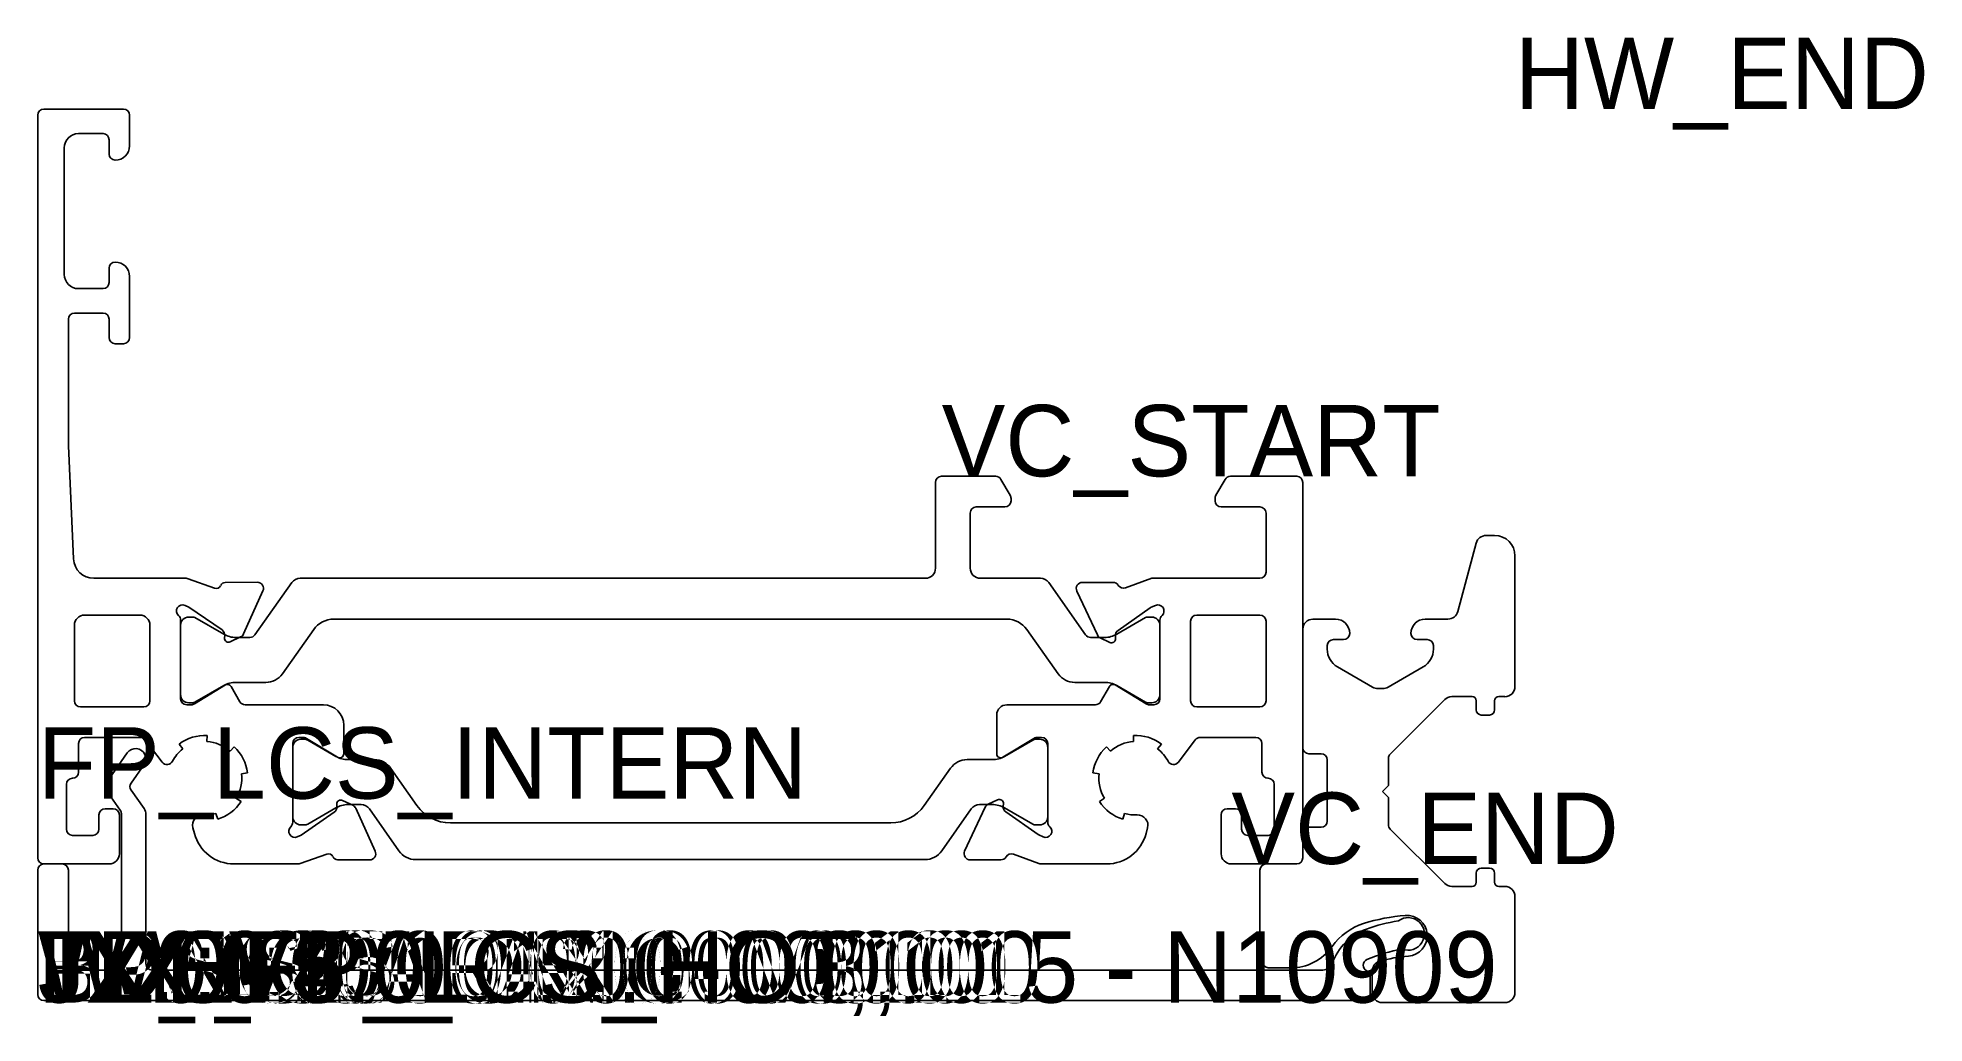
# Model space of a CAD drawing. Header units: metres. Extents: x 0 to 92.5, y -1 to 47.3.
import ezdxf

# ---------------------------------------------------------------- set-up
doc = ezdxf.new("R2010")
doc.units = ezdxf.units.M

msp = doc.modelspace()

# ---------------------------------------------------------------- linework, layer by layer
for p, q in [((0, 43.5), (0, 7.1)), ((4.2, 43.8), (0.3, 43.8)), ((4.5, 42), (4.5, 43.5)), ((2, 42.6), (3.2, 42.6)), ((1.3, 35.7), (1.3, 41.9)), ((3.5, 42.3), (3.5, 41.6)), ((3.5, 36), (3.5, 35.3)), ((4.5, 32.6), (4.5, 35.6)), ((3.2, 35), (2, 35)), ((1.5, 27.3), (1.5, 33.5)), ((1.8, 33.8), (3.2, 33.8)), ((3.5, 33.5), (3.5, 32.6)), ((3.8, 32.3), (4.2, 32.3)), ((1.754613, 21.754138), (1.5, 27.3)), ((44, 21.300001), (44, 25.5)), ((44.3, 25.8), (46.949445, 25.8)), ((47.209252, 25.65), (47.659808, 24.869616)), ((57.740193, 24.869616), (58.190748, 25.65)), ((58.450555, 25.8), (61.7, 25.8)), ((62, 25.5), (62, 7.1)), ((47.4, 24.3), (46, 24.3)), ((47.7, 24.719616), (47.7, 24.6)), ((57.7, 24.6), (57.7, 24.719616)), ((59.9, 24.3), (58, 24.3)), ((45.7, 24), (45.7, 21.3)), ((60.2, 21.1), (60.2, 24)), ((70.498937, 22.529296), (69.598944, 19.170477)), ((71.4, 22.899887), (70.981899, 22.899887)), ((72.4, 15.498465), (72.4, 21.899887)), ((7.269479, 20.8), (2.753561, 20.8)), ((8.671317, 20.314717), (7.370993, 20.782303)), ((10.764143, 20.604893), (9.185214, 20.594436)), ((10.642348, 18.026839), (12.453103, 20.588603)), ((12.861403, 20.8), (43.5, 20.800001)), ((46.2, 20.8), (49.138597, 20.8)), ((49.546897, 20.588603), (51.357652, 18.026839)), ((51.200301, 20.601603), (52.701678, 20.601603)), ((53.3191, 20.327858), (54.608181, 20.801066)), ((54.608181, 20.801066), (59.9, 20.8)), ((7.222027, 19.474636), (7.404736, 19.393289)), ((10.090206, 18.074402), (11.038856, 20.179918)), ((51.931946, 18.022724), (50.928408, 20.174817)), ((54.776116, 19.473802), (54.570862, 19.380783)), ((1.8, 14.799724), (1.8, 18.499938)), ((2.3, 18.999938), (5, 18.999938)), ((5.5, 18.499938), (5.5, 14.800277)), ((7, 14.900563), (7, 18.753349)), ((7, 15.1), (7, 18.5)), ((7.4, 18.9), (7.606445, 18.9)), ((7.404736, 19.393289), (9.033493, 18.268823)), ((7.706389, 18.873237), (9.114999, 18.060578)), ((47.495752, 18.799998), (14.504248, 18.799998)), ((52.885001, 18.060578), (54.293611, 18.873237)), ((54.522622, 19.353279), (52.943605, 18.24764)), ((54.393556, 18.9), (54.6, 18.9)), ((54.570862, 19.380783), (54.522622, 19.353279)), ((55, 14.900563), (55, 18.753349)), ((55, 18.5), (55, 15.1)), ((56.5, 14.8), (56.5, 18.700607)), ((56.800063, 19.000607), (59.900063, 18.999938)), ((60.2, 18.699938), (60.2, 14.8)), ((63.6, 18.799887), (62.5, 18.799887)), ((69.115981, 18.799887), (68, 18.799887)), ((9.162076, 17.997776), (9.152774, 17.882681)), ((9.437847, 17.685872), (9.945269, 17.926591)), ((9.714666, 17.9), (10.397368, 17.9)), ((13.524329, 18.292644), (11.990594, 16.122796)), ((50.009406, 16.122796), (48.475672, 18.292644)), ((51.602632, 17.9), (52.285334, 17.9)), ((52.54328, 17.660212), (52.077053, 17.877617)), ((52.81682, 17.975747), (52.827042, 17.858905)), ((62, 18.299887), (62, 12.499887)), ((63.5, 17.799887), (64, 17.799887)), ((67.6, 17.799887), (68.1, 17.799887)), ((63.2, 17.327237), (63.2, 17.499887)), ((68.4, 17.499887), (68.4, 17.327237)), ((65.422243, 15.466874), (63.7, 16.461212)), ((67.9, 16.461212), (66.177757, 15.466874)), ((9.195798, 15.571273), (7.677496, 14.644498)), ((9.114999, 15.539423), (7.706389, 14.726763)), ((9.906218, 14.750563), (9.473205, 15.500563)), ((11.173995, 15.7), (9.714666, 15.7)), ((52.285334, 15.7), (50.826005, 15.7)), ((52.093782, 14.750563), (52.526795, 15.500563)), ((52.804202, 15.571273), (54.322504, 14.644498)), ((54.293611, 14.726763), (52.885001, 15.539423)), ((65.927757, 15.399887), (65.672243, 15.399887)), ((66.287868, 12.187755), (68.953553, 14.85344)), ((69.307107, 14.999887), (70.3, 14.999887)), ((70.5, 14.799887), (70.5, 14.349887)), ((71.4, 14.349887), (71.4, 14.799887)), ((71.6, 14.999887), (71.9, 14.999887)), ((5.200031, 14.500277), (2.100031, 14.499724)), ((7.521193, 14.600563), (7.3, 14.600563)), ((7.606445, 14.7), (7.4, 14.7)), ((14, 14.600563), (10.166026, 14.600563)), ((47, 12.200252), (47, 14.100563)), ((47.5, 14.600563), (51.833975, 14.600563)), ((54.6, 14.7), (54.393556, 14.7)), ((54.478807, 14.600563), (54.7, 14.600563)), ((59.9, 14.5), (56.8, 14.5)), ((70.75, 14.099887), (71.15, 14.099887)), ((2.3, 13), (5.030555, 13)), ((8.304677, 13.09739), (8.289723, 12.797763)), ((12.8, 13.000252), (13.021193, 13.000252)), ((13.177496, 12.956317), (14.695798, 12.029542)), ((15, 12.200252), (15, 13.600563)), ((48.822504, 12.956317), (47.304202, 12.029542)), ((49.2, 13.000252), (48.978807, 13.000252)), ((53.695324, 13.09739), (53.710278, 12.797763)), ((59.7, 13), (56.969445, 13)), ((2, 11.3), (2, 12.7)), ((4.390424, 12.240759), (3.354254, 10.760956)), ((5.269695, 12.881142), (6.097803, 11.787888)), ((7.113152, 12.434839), (6.932011, 12.673979)), ((9.424311, 12.319494), (9.628363, 12.539409)), ((12.5, 8.847465), (12.5, 12.700252)), ((12.5, 9.111713), (12.5, 12.511713)), ((12.9, 12.911713), (13.080385, 12.911713)), ((13.230385, 12.87152), (14.614359, 12.072482)), ((47.385641, 12.072482), (48.769615, 12.87152)), ((48.919615, 12.911713), (49.1, 12.911713)), ((49.5, 8.847465), (49.5, 12.700252)), ((49.5, 12.511713), (49.5, 9.111713)), ((52.575689, 12.319494), (52.371637, 12.539409)), ((54.886848, 12.434839), (55.067989, 12.673979)), ((56.730305, 12.881142), (55.902197, 11.787888)), ((60, 11.3), (60, 12.7)), ((62.3, 12.199887), (62.9, 12.199887)), ((4.575029, 10.760956), (5.209576, 11.667183)), ((10.283702, 11.261122), (9.986031, 11.223819)), ((15.214359, 11.911713), (16.489965, 11.911713)), ((17.309117, 11.485289), (18.584006, 9.66456)), ((43.440613, 9.657303), (44.73527, 11.488917)), ((45.55187, 11.911713), (46.785641, 11.911713)), ((51.716298, 11.261122), (52.01397, 11.223819)), ((63.2, 11.899887), (63.2, 8.899887)), ((66.2, 10.649887), (66.2, 11.975623)), ((1.402023, 8.5), (1.402023, 10.700004)), ((3.354254, 10.41681), (4.045746, 9.429258)), ((5.209576, 9.510583), (4.575029, 10.41681)), ((60.597978, 8.5), (60.597978, 10.700004)), ((65.9, 10.349887), (66.2, 10.649887)), ((66.2, 10.049887), (65.9, 10.349887)), ((3.7, 9.5), (3.3, 9.5)), ((4.1, 9.257185), (4.1, 1.9)), ((8.818986, 8.993297), (8.730559, 9.279969)), ((9.712047, 10.023417), (9.964055, 9.860653)), ((14.533493, 9.331992), (12.904736, 8.207526)), ((14.614359, 9.550943), (13.230385, 8.751905)), ((14.652774, 9.718134), (14.662076, 9.603039)), ((15.445269, 9.674223), (14.937847, 9.914943)), ((15.849156, 9.711713), (15.214359, 9.711713)), ((16.538856, 7.420897), (15.590206, 9.526412)), ((17.701415, 7.438136), (16.258732, 9.498501)), ((45.750708, 9.498501), (44.308025, 7.438136)), ((45.428408, 7.425997), (46.431946, 9.578091)), ((46.785641, 9.711713), (46.160284, 9.711713)), ((46.577053, 9.723197), (47.04328, 9.940603)), ((47.327042, 9.74191), (47.31682, 9.625068)), ((48.769615, 8.751905), (47.385641, 9.550943)), ((47.443605, 9.353175), (49.022622, 8.247536)), ((52.287953, 10.023417), (52.035946, 9.860653)), ((53.181014, 8.993297), (53.269441, 9.279969)), ((58.3, 9.5), (58.7, 9.5)), ((66.2, 8.724151), (66.2, 10.049887)), ((3, 9.2), (3, 8.5)), ((4, 7.3), (4, 9.2)), ((5.3, 1.896752), (5.3, 9.223794)), ((7.606856, 8.575611), (7.681335, 8.292002)), ((13.080385, 8.711713), (12.9, 8.711713)), ((20.22231, 8.811713), (41.807414, 8.811713)), ((49.1, 8.711713), (48.919615, 8.711713)), ((54.393144, 8.575611), (54.318665, 8.292002)), ((58, 7.3), (58, 9.2)), ((59, 9.2), (59, 8.5)), ((62.9, 8.599887), (62.3, 8.599887)), ((68.953553, 5.846333), (66.287868, 8.512019)), ((2.7, 8.2), (1.702023, 8.2)), ((12.904736, 8.207526), (12.722027, 8.126179)), ((49.022622, 8.247536), (49.070862, 8.220032)), ((49.070862, 8.220032), (49.276116, 8.127013)), ((59.3, 8.2), (60.297978, 8.2)), ((62, 8.299887), (62, 7.1)), ((0, 6.5), (0, 0.403248)), ((0.3, 6.8), (3.5, 6.8)), ((1.2, 6.8), (0.3, 6.8)), ((1.5, 2.1), (1.5, 6.5)), ((9.615744, 6.8), (12.767215, 6.8)), ((12.868729, 6.817697), (14.171317, 7.286097)), ((14.685214, 7.006379), (16.264143, 6.995922)), ((43.488873, 7.011713), (18.520567, 7.011713)), ((47.201678, 6.999212), (45.700301, 6.999212)), ((49.057438, 6.818376), (47.8191, 7.272956)), ((52.384256, 6.8), (49.16082, 6.8)), ((61.7, 6.8), (58.5, 6.8)), ((59.9, 6.5), (59.9, 2.2)), ((61.7, 6.8), (60.2, 6.8)), ((71.15, 6.599887), (70.75, 6.599887)), ((70.3, 5.699887), (69.307107, 5.699887)), ((70.5, 6.349887), (70.5, 5.899887)), ((71.4, 5.899887), (71.4, 6.349887)), ((71.9, 5.699887), (71.6, 5.699887)), ((72.4, 0.5), (72.4, 5.199887)), ((3.8, 1.6), (2, 1.6)), ((62.982549, 1.596752), (5.6, 1.596752)), ((60.4, 1.7), (61.4, 1.7)), ((65.298188, 0.4), (65.298188, 1.296752)), ((65.4, 1.545799), (65.4, 0.5)), ((0.3, 0.1), (64.998188, 0.1)), ((65.9, 0), (71.9, 0))]:
    msp.add_line(p, q)
for centre, radius, start, end in [((0.3, 43.5), 0.3, 90, 180), ((4.2, 43.5), 0.3, 0, 90), ((2, 41.9), 0.7, 90, 180), ((3.2, 42.3), 0.3, 0, 90), ((3.8, 42), 0.7, 270, 0), ((3.8, 41.6), 0.3, 180, 270), ((3.8, 36), 0.3, 90, 180), ((3.8, 35.6), 0.7, 0, 90), ((2, 35.7), 0.7, 180, 270), ((3.2, 35.3), 0.3, 270, 0), ((1.8, 33.5), 0.3, 90, 180), ((3.2, 33.5), 0.3, 0, 90), ((3.8, 32.6), 0.3, 180, 270), ((4.2, 32.6), 0.3, 270, 0), ((44.3, 25.5), 0.3, 90, 180), ((46.949445, 25.5), 0.3, 30, 90), ((58.450555, 25.5), 0.3, 90, 150), ((61.7, 25.5), 0.3, 0, 90), ((46, 24), 0.3, 90, 180), ((47.4, 24.6), 0.3, 270, 0), ((47.4, 24.719616), 0.3, 0, 30), ((58, 24.719616), 0.3, 150, 180), ((58, 24.6), 0.3, 180, 270), ((59.9, 24), 0.3, 0, 90), ((70.981899, 22.399887), 0.5, 90, 165), ((71.4, 21.899887), 1, 0, 90), ((2.753561, 21.8), 1, 182.62863, 270), ((43.5, 21.300001), 0.5, 270, 0), ((46.2, 21.3), 0.5, 180, 270), ((7.269479, 20.5), 0.3, 70.221829, 90), ((8.750836, 20.535855), 0.235, 250.221829, 336), ((9.186771, 20.359441), 0.235, 90, 156), ((10.76613, 20.3049), 0.3, 335.379459, 90), ((12.861403, 20.3), 0.5, 90, 144.745828), ((49.138597, 20.3), 0.5, 35.254172, 90), ((51.200301, 20.301603), 0.3, 90, 205), ((52.701678, 20.301603), 0.3, 30.904283, 90), ((53.216494, 20.609766), 0.3, 210.904283, 290), ((59.9, 21.1), 0.3, 270, 0), ((7.100025, 19.200554), 0.300009, 66.004713, 228.187329), ((54.899975, 19.200554), 0.300009, 311.812671, 114.384172), ((2.3, 18.499938), 0.5, 90, 180), ((5, 18.499938), 0.5, 0, 90), ((6.7, 18.753349), 0.3, 0, 48.187329), ((7.4, 18.5), 0.4, 90, 180), ((7.606445, 18.7), 0.2, 60.018361, 90), ((14.504248, 17.599998), 1.2, 90, 144.745828), ((47.495752, 17.599998), 1.2, 35.254172, 90), ((54.393556, 18.7), 0.2, 90, 119.981639), ((54.6, 18.5), 0.4, 0, 90), ((55.3, 18.753349), 0.3, 131.812671, 180), ((56.8, 18.700607), 0.3, 90, 180), ((59.9, 18.699938), 0.3, 0, 90), ((62.5, 18.299887), 0.5, 90, 180), ((63.6, 18.099887), 0.7, 0, 90), ((68, 18.099887), 0.7, 90, 180), ((69.115981, 19.299887), 0.5, 270, 345), ((8.863051, 18.021943), 0.3, 355.379459, 55.379459), ((9.714666, 19.1), 1.2, 240.018361, 270), ((9.352124, 17.86657), 0.2, 175.379459, 295.379459), ((9.816686, 18.197638), 0.3, 295.379459, 335.745828), ((10.397368, 18.2), 0.3, 270, 324.745828), ((51.602632, 18.2), 0.3, 215.254172, 270), ((52.203838, 18.14951), 0.3, 205, 245), ((52.285334, 19.1), 1.2, 270, 299.981639), ((52.627803, 17.841474), 0.2, 245, 5), ((53.115678, 18.001894), 0.3, 125, 185), ((63.5, 17.499887), 0.3, 90, 180), ((64, 18.099887), 0.3, 270, 0), ((67.6, 18.099887), 0.3, 180, 270), ((68.1, 17.499887), 0.3, 0, 90), ((64.2, 17.327237), 1, 180, 240), ((67.4, 17.327237), 1, 300, 0), ((11.173995, 16.7), 1, 270, 324.745828), ((50.826005, 16.7), 1, 215.254172, 270), ((2.1, 14.799724), 0.3, 180, 270), ((5.2, 14.800277), 0.3, 270, 0), ((7.4, 15.1), 0.4, 180, 270), ((7.3, 14.900563), 0.3, 180, 270), ((9.714666, 14.5), 1.2, 90, 119.981639), ((9.3, 15.400563), 0.2, 30, 121.4), ((52.285334, 14.5), 1.2, 60.018361, 90), ((52.7, 15.400563), 0.2, 58.6, 150), ((54.6, 15.1), 0.4, 270, 0), ((54.7, 14.900563), 0.3, 270, 0), ((56.8, 14.8), 0.3, 180, 270), ((59.9, 14.8), 0.3, 270, 0), ((65.672243, 15.899887), 0.5, 240, 270), ((65.927757, 15.899887), 0.5, 270, 300), ((69.307107, 14.499887), 0.5, 90, 135), ((70.3, 14.799887), 0.2, 0, 90), ((71.6, 14.799887), 0.2, 90, 180), ((71.9, 15.498465), 0.5, 270, 0), ((7.521193, 14.900563), 0.3, 270, 301.4), ((7.606445, 14.9), 0.2, 270, 299.981639), ((10.166026, 14.900563), 0.3, 210, 270), ((14, 13.600563), 1, 0, 90), ((47.5, 14.100563), 0.5, 90, 180), ((51.833975, 14.900563), 0.3, 270, 330), ((54.393556, 14.9), 0.2, 240.018361, 270), ((54.478807, 14.900563), 0.3, 238.6, 270), ((70.75, 14.349887), 0.25, 180, 270), ((71.15, 14.349887), 0.25, 270, 0), ((2.3, 12.7), 0.3, 90, 180), ((5.030555, 12.7), 0.3, 37.142857, 90), ((8.2, 11), 2.1, 87.142857, 127.142857), ((12.8, 12.700252), 0.3, 90, 180), ((13.021193, 12.700252), 0.3, 58.6, 90), ((48.978807, 12.700252), 0.3, 90, 121.4), ((49.2, 12.700252), 0.3, 0, 90), ((53.8, 11), 2.1, 52.857143, 92.857143), ((56.969445, 12.7), 0.3, 90, 142.857143), ((59.7, 12.7), 0.3, 0, 90), ((4.8, 11.953971), 0.5, 325, 145), ((8.2, 11), 1.8, 127.142857, 152.519791), ((8.2, 11), 1.8, 47.142857, 87.142857), ((8.2, 11), 2.1, 7.142857, 47.142857), ((12.9, 12.511713), 0.4, 90, 180), ((13.080385, 12.611713), 0.3, 60, 90), ((15.214359, 13.111713), 1.2, 240, 270), ((14.8, 12.200252), 0.2, 238.6, 0), ((46.785641, 13.111713), 1.2, 270, 300), ((47.2, 12.200252), 0.2, 180, 301.4), ((48.919615, 12.611713), 0.3, 90, 120), ((49.1, 12.511713), 0.4, 0, 90), ((53.8, 11), 2.1, 132.857143, 172.857143), ((53.8, 11), 1.8, 92.857143, 132.857143), ((53.8, 11), 1.8, 27.480209, 52.857143), ((62.3, 12.499887), 0.3, 180, 270), ((62.9, 11.899887), 0.3, 0, 90), ((66.5, 11.975623), 0.3, 135, 180), ((1.7, 11.3), 0.3, 270, 0), ((6.336943, 11.969029), 0.3, 217.142857, 332.519791), ((8.2, 11), 1.8, 327.142857, 7.142857), ((16.489965, 10.911713), 1, 35, 90), ((45.55187, 10.911713), 1, 90, 144.745828), ((53.8, 11), 1.8, 172.857143, 212.857143), ((55.663058, 11.969029), 0.3, 207.480209, 322.857143), ((60.3, 11.3), 0.3, 180, 270), ((1.702023, 10.700004), 0.3, 90, 180), ((3.6, 10.588883), 0.3, 145, 215), ((4.820775, 10.588883), 0.3, 145, 215), ((60.297978, 10.700004), 0.3, 0, 90), ((3.3, 9.2), 0.3, 90, 180), ((3.7, 9.2), 0.3, 0, 90), ((3.8, 9.257185), 0.3, 0, 35), ((4.8, 9.223794), 0.5, 0, 35), ((8.2, 11), 1.8, 267.270149, 287.142857), ((8.2, 11), 2.1, 287.142857, 327.142857), ((14.363051, 9.578872), 0.3, 304.620541, 4.620541), ((15.214359, 8.511713), 1.2, 90, 120), ((14.852124, 9.734245), 0.2, 64.620541, 184.620541), ((15.316686, 9.403177), 0.3, 24.254172, 64.620541), ((15.849156, 9.211713), 0.5, 35, 90), ((20.22231, 10.811713), 2, 215, 270), ((41.807414, 10.811713), 2, 270, 324.745828), ((46.160284, 9.211713), 0.5, 90, 145), ((46.703838, 9.451305), 0.3, 115, 155), ((46.785641, 8.511713), 1.2, 60, 90), ((47.127803, 9.759341), 0.2, 355, 115), ((47.615678, 9.598921), 0.3, 175, 235), ((53.8, 11), 2.1, 212.857143, 252.857143), ((53.8, 11), 1.8, 252.857143, 272.729851), ((58.3, 9.2), 0.3, 90, 180), ((58.7, 9.2), 0.3, 0, 90), ((1.702023, 8.5), 0.3, 180, 270), ((2.7, 8.5), 0.3, 270, 0), ((8.090458, 8.70261), 0.5, 87.270149, 194.714286), ((12.600025, 8.400261), 0.300009, 131.812671, 293.995287), ((12.2, 8.847465), 0.3, 311.812671, 0), ((12.9, 9.111713), 0.4, 180, 270), ((13.080385, 9.011713), 0.3, 270, 300), ((48.919615, 9.011713), 0.3, 240, 270), ((49.1, 9.111713), 0.4, 270, 0), ((49.399975, 8.400261), 0.300009, 245.615828, 48.187329), ((49.8, 8.847465), 0.3, 180, 228.187329), ((53.909542, 8.70261), 0.5, 345.285714, 92.729851), ((59.3, 8.5), 0.3, 180, 270), ((60.297978, 8.5), 0.3, 270, 0), ((62.3, 8.299887), 0.3, 90, 180), ((62.9, 8.899887), 0.3, 270, 0), ((66.5, 8.724151), 0.3, 180, 225), ((9.615744, 8.8), 2, 194.714286, 270), ((16.26613, 7.295915), 0.3, 270, 24.620541), ((18.520567, 8.011713), 1, 215, 270), ((43.488873, 8.011713), 1, 270, 325), ((45.700301, 7.299212), 0.3, 155, 270), ((52.384256, 8.8), 2, 270, 345.285714), ((0.3, 7.1), 0.3, 180, 270), ((0.3, 6.5), 0.3, 90, 180), ((1.2, 6.5), 0.3, 0, 90), ((3.5, 7.3), 0.5, 270, 0), ((12.767215, 7.1), 0.3, 270, 289.778171), ((14.250836, 7.06496), 0.235, 24, 109.778171), ((14.686771, 7.241374), 0.235, 204, 270), ((47.201678, 7.299212), 0.3, 270, 329.095717), ((47.716494, 6.991049), 0.3, 70, 149.095717), ((49.16082, 7.1), 0.3, 249.84237, 270), ((58.5, 7.3), 0.5, 180, 270), ((60.2, 6.5), 0.3, 90, 180), ((61.7, 7.1), 0.3, 270, 0), ((61.7, 7.1), 0.3, 270, 0), ((70.75, 6.349887), 0.25, 90, 180), ((71.15, 6.349887), 0.25, 0, 90), ((69.307107, 6.199887), 0.5, 225, 270), ((70.3, 5.899887), 0.2, 270, 0), ((71.6, 5.899887), 0.2, 180, 270), ((71.9, 5.199887), 0.5, 0, 90), ((65.887208, 1.019597), 3, 107.585703, 144.672086), ((67.7, -4.7), 9, 94.301222, 107.585703), ((68.063601, -4.580571), 8.7, 99.131874, 109.799206), ((67.161895, 3.368449), 0.8, 248.935524, 126.784723), ((67.1, 3.277469), 1, 274.301222, 94.301222), ((66.048188, 1.017697), 2.75, 109.799206, 160.608769), ((2, 2.1), 0.5, 180, 270), ((3.8, 1.9), 0.3, 270, 0), ((5.6, 1.896752), 0.3, 180, 270), ((60.4, 2.2), 0.5, 180, 270), ((61.4, 4.2), 2.5, 270, 324.672086), ((62.982549, 2.096752), 0.5, 270, 340.608769), ((65.263408, 1.83495), 0.3, 113.579898, 243.766256), ((68.063601, -4.580571), 7.3, 99.375824, 113.579898), ((65.9, 1.545799), 0.5, 106.07665, 180), ((67.7, -4.7), 7, 94.301222, 106.07665), ((64.998188, 1.296752), 0.3, 0, 63.766256), ((0.305618, 0.405575), 0.305627, 180, 270), ((64.998188, 0.4), 0.3, 270, 0), ((65.9, 0.5), 0.5, 180, 270), ((71.9, 0.5), 0.5, 270, 0)]:
    msp.add_arc(centre, radius, start, end)

# ---------------------------------------------------------------- texts
for tag, p in [('HW_END', (72.4, 43.8)), ('VC_START', (44.3, 25.8)), ('FP_LCS_INTERN', (0, 10)), ('VC_END', (58.5, 6.8)), ('WX:0', (0, 0)), ('WY:0', (0, 0)), ('WX:0', (0, 0)), ('WY:0', (0, 0)), ('JX:0', (0, 0)), ('JY:0', (0, 0)), ('JX:0', (0, 0)), ('JY:0', (0, 0)), ('TDEV3:0', (0, 0)), ('TDEV4:0', (0, 0)), ('TDEV5:0', (0, 0)), ('TDEV:0', (0, 0)), ('TDEV2:0', (0, 0)), ('TDEV3:0', (0, 0)), ('TDEV4:0', (0, 0)), ('TDEV5:0', (0, 0)), ('GLASS_MIN:0.000000', (0, 0)), ('GLASS_MAX:0.000000', (0, 0)), ('BL01:6500.000000,,1', (0, 0)), ('HW_START', (0, 0)), ('FP_LCS_ORIG', (0, 0)), ('MIN_VETRO:0', (0, 0)), ('MAX_VETRO:0', (0, 0)), ('DESC:U10120 - V31015 - N10909', (0, 0)), ('DENS:0', (0, 0)), ('MIN_VETRO:0', (0, 0)), ('MAX_VETRO:0', (0, 0)), ('PANE_WIDTH:57.5', (0, 0)), ('PANE_WIDTH:57.5', (0, 0)), ('FP_LCS_HOT', (10, 0))]:
    msp.add_attdef(tag, p, '', height=3.5)

doc.saveas('drawing.dxf')
